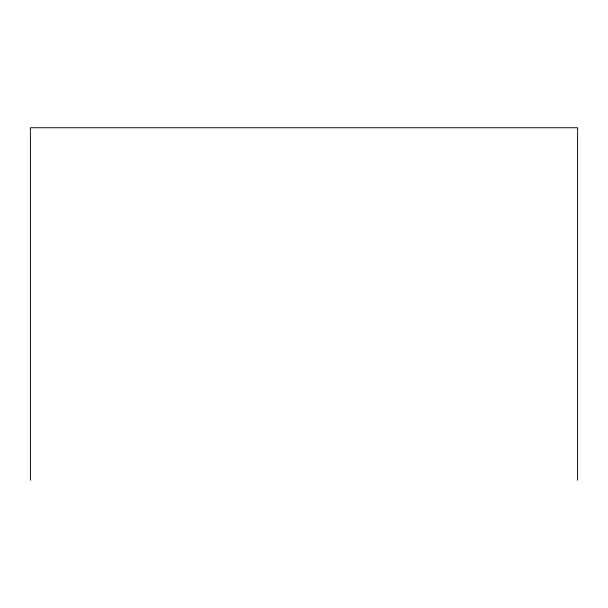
<?xml version="1.0" encoding="UTF-8"?>
<svg xmlns="http://www.w3.org/2000/svg" width="608" height="608" viewBox="0 0 608 608"><rect width="100%" height="100%" fill="white"/><g stroke="black" fill="none" stroke-linecap="round" stroke-linejoin="round"><path stroke-width="0.91" d="M577.6 480.252L577.6 127.748L30.4 127.748L30.4 480.252"/></g></svg>
